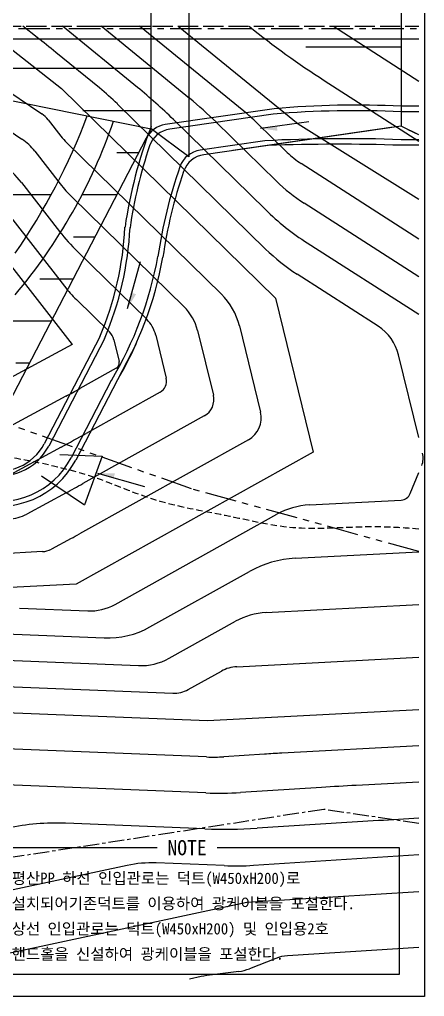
# Model space of a CAD drawing. Extents: x -143 to 185, y -2 to 126.
# Drawn here: x 102.89 to 118.92, y -0.74 to 37.93 of the extents above; entities that cross this region are included whole.
import ezdxf
from ezdxf.enums import TextEntityAlignment as Align

# ---------------------------------------------------------------- set-up
doc = ezdxf.new("R2010")
doc.units = 0
doc.header["$MEASUREMENT"] = 0
for name, pattern in [('CENTER', [2, 1.25, -0.25, 0.25, -0.25]), ('HIDDEN', [0.375, 0.25, -0.125]), ('PASUN', [1, 0.8, -0.2]), ('PHANTOM', [2.5, 1.25, -0.25, 0.25, -0.25, 0.25, -0.25])]:
    doc.linetypes.add(name, pattern=pattern)
for name, color, linetype in [('TT-BASE', 253, 'CONTINUOUS'), ('TX-PAPR', 2, 'CONTINUOUS'), ('TZ-LINE', 7, 'CONTINUOUS'), ('TZ-TEX2', 3, 'CONTINUOUS')]:
    doc.layers.add(name, color=color, linetype=linetype)
doc.styles.get("Standard").update_dxf_attribs({"font": 'GulimChe.ttf'})

msp = doc.modelspace()

# ---------------------------------------------------------------- hatches: boundary and pattern name
at = {"layer": 'TT-BASE', "linetype": 'ByBlock'}
for points in [[(113.104, 33.529), (113.078, 33.713), (112.431, 33.622)], [(107.508, 27.062), (107.33, 27.111), (107.154, 26.482)], [(106.669, 19.965), (106.619, 19.786), (105.99, 19.964)]]:
    msp.add_hatch(color=256, dxfattribs=at).paths.add_polyline_path(points)

# ---------------------------------------------------------------- linework, layer by layer
for p, q in [((108.1, 33.604), (108.1, 65.909)), ((109.6, 65.909), (109.6, 32.496)), ((118, 65.909), (118, 34.038)), ((118, 44.675), (118, 33.715)), ((112.97, 34.4), (108.657, 33.774)), ((112.935, 34.193), (108.842, 33.599)), ((118, 33.715), (110.192, 32.582)), ((117.688, 33.67), (111.337, 32.748)), ((114.347, 33.89), (112.431, 33.622)), ((118.698, 33.363), (118, 33.715)), ((102.1, 22.065), (108.1, 33.604)), ((102.1, 22.065), (108.1, 33.604)), ((109.6, 32.496), (108.1, 33.604)), ((109.6, 32.496), (108.1, 33.604)), ((118.698, 33.363), (118.282, 33.573)), ((102.1, 22.065), (107.914, 33.246)), ((112.604, 33.134), (110.043, 32.763)), ((107.674, 28.345), (107.154, 26.482)), ((106.077, 25.378), (103.875, 21.142)), ((106.258, 25.293), (104.052, 21.05)), ((107.507, 25.094), (105.117, 20.497)), ((106.525, 23.639), (104.939, 20.589)), ((104.493, 20.709), (106.162, 20.643)), ((103.764, 19.876), (105.462, 18.724)), ((107.851, 19.438), (105.99, 19.964))]:
    msp.add_line(p, q, dxfattribs=at)
at = {"layer": 'TT-BASE', "linetype": 'PASUN'}
msp.add_line((63.163, 37.667), (118.698, 37.667), dxfattribs=at)
at = {"layer": 'TT-BASE', "linetype": 'CENTER'}
msp.add_line((82.85, 37.575), (118.698, 37.575), dxfattribs=at)
at = {"layer": 'TT-BASE'}
for p, q in [((96.357, 37.667), (102.989, 33.2)), ((96.357, 37.667), (102.989, 33.2)), ((101.411, 37.667), (104.556, 35.204)), ((101.411, 37.667), (104.556, 35.204)), ((103.586, 37.228), (103.024, 37.667)), ((103.586, 37.228), (103.024, 37.667)), ((107.562, 35.247), (104.589, 37.667)), ((107.562, 35.247), (104.589, 37.667)), ((108.1, 37.658), (105.4, 37.658)), ((109.623, 34.814), (106.119, 37.667)), ((109.623, 34.814), (106.119, 37.667)), ((111.772, 34.31), (107.648, 37.667)), ((111.772, 34.31), (107.648, 37.667)), ((109.178, 37.667), (113.921, 33.806)), ((109.178, 37.667), (113.921, 33.806)), ((115.322, 37.667), (118.698, 35.5)), ((115.322, 37.667), (118.698, 35.5)), ((102.45, 37.175), (118.698, 37.175)), ((118, 36.836), (114.22, 36.836)), ((100.351, 36.507), (103.773, 34.202)), ((100.351, 36.507), (103.773, 34.202)), ((106.059, 35.226), (104.332, 36.632)), ((106.059, 35.226), (104.332, 36.632)), ((108.1, 35.992), (102.1, 35.992)), ((104.556, 35.204), (113.03, 26.903)), ((104.556, 35.204), (113.03, 26.903)), ((114.957, 35.521), (118.698, 33.12)), ((114.957, 35.521), (118.698, 33.12)), ((102.1, 34.825), (108.1, 33.604)), ((112.634, 28.846), (106.77, 34.59)), ((112.634, 28.846), (106.77, 34.59)), ((118.698, 34.5), (118, 34.5)), ((108.1, 34.325), (105.4, 34.325)), ((118.698, 34.28), (118, 34.28)), ((104.027, 33.965), (104.532, 33.316)), ((104.027, 33.965), (104.532, 33.316)), ((112.624, 30.411), (108.984, 33.977)), ((112.624, 30.411), (108.984, 33.977)), ((113.056, 31.543), (110.683, 33.867)), ((113.056, 31.543), (110.683, 33.867)), ((113.488, 32.674), (112.302, 33.836)), ((113.488, 32.674), (112.302, 33.836)), ((113.921, 33.806), (118.698, 30.829)), ((113.921, 33.806), (118.698, 30.829)), ((104.766, 33.054), (110.882, 27.063)), ((104.766, 33.054), (110.882, 27.063)), ((118.698, 33.178), (118, 33.178)), ((118.698, 32.958), (118, 32.958)), ((103.498, 32.725), (104.507, 31.428)), ((103.498, 32.725), (104.507, 31.428)), ((107.608, 32.658), (106.746, 32.658)), ((118.698, 29.244), (114.042, 32.233)), ((118.698, 29.244), (114.042, 32.233)), ((102.968, 31.486), (104.482, 29.541)), ((102.968, 31.486), (104.482, 29.541)), ((104.143, 30.992), (102.1, 30.992)), ((106.742, 30.992), (105.364, 30.992)), ((104.975, 30.904), (109.405, 26.565)), ((104.975, 30.904), (109.405, 26.565)), ((118.698, 27.749), (114.163, 30.66)), ((118.698, 27.749), (114.163, 30.66)), ((102.439, 30.247), (104.672, 27.378)), ((102.439, 30.247), (104.672, 27.378)), ((101.369, 29.702), (104.974, 25.07)), ((101.369, 29.702), (104.974, 25.07)), ((105.875, 29.325), (105.026, 29.325)), ((118.698, 26.254), (114.285, 29.087)), ((118.698, 26.254), (114.285, 29.087)), ((105.184, 28.754), (107.928, 26.067)), ((105.184, 28.754), (107.928, 26.067)), ((117.087, 25.794), (113.885, 27.849)), ((117.087, 25.794), (113.885, 27.849)), ((105.008, 27.658), (103.7, 27.658)), ((105.144, 26.848), (106.451, 25.568)), ((105.144, 26.848), (106.451, 25.568)), ((113.03, 26.903), (114.518, 20.813)), ((113.03, 26.903), (114.518, 20.813)), ((104.142, 25.992), (102.1, 25.992)), ((109.942, 25.622), (110.567, 23.064)), ((109.942, 25.622), (110.567, 23.064)), ((111.598, 25.806), (112.431, 22.395)), ((111.598, 25.806), (112.431, 22.395)), ((106.63, 25.254), (106.838, 24.401)), ((106.63, 25.254), (106.838, 24.401)), ((108.286, 25.438), (108.702, 23.733)), ((108.286, 25.438), (108.702, 23.733)), ((104.974, 25.07), (99.42, 22.07)), ((104.974, 25.07), (99.42, 22.07)), ((118.698, 21.384), (117.898, 24.656)), ((118.698, 21.384), (117.898, 24.656)), ((103.275, 24.325), (102.746, 24.325)), ((106.718, 24.127), (105.287, 23.33)), ((106.718, 24.127), (105.287, 23.33)), ((104.721, 23.02), (101.127, 21.078)), ((104.721, 23.02), (101.127, 21.078)), ((108.463, 23.184), (105.532, 21.552)), ((108.463, 23.184), (105.532, 21.552)), ((110.208, 22.241), (105.398, 19.562)), ((110.208, 22.241), (105.398, 19.562)), ((111.952, 21.298), (105.264, 17.573)), ((111.952, 21.298), (105.264, 17.573)), ((104.536, 21.005), (102.204, 19.745)), ((104.536, 21.005), (102.204, 19.745)), ((114.518, 20.813), (105.13, 15.583)), ((114.518, 20.813), (105.13, 15.583)), ((106.162, 20.643), (105.462, 18.724)), ((118.357, 19.166), (118.698, 19.997)), ((118.357, 19.166), (118.698, 19.997)), ((104.734, 19.198), (103.179, 18.358)), ((104.734, 19.198), (103.179, 18.358)), ((114.367, 18.72), (118.002, 18.914)), ((114.367, 18.72), (118.002, 18.914)), ((106.675, 14.781), (113.08, 18.349)), ((106.675, 14.781), (113.08, 18.349)), ((104.932, 17.39), (104.154, 16.97)), ((104.932, 17.39), (104.154, 16.97)), ((103.799, 16.87), (87.711, 16.023)), ((103.799, 16.87), (87.711, 16.023)), ((113.809, 16.606), (118.698, 16.867)), ((113.809, 16.606), (118.698, 16.867)), ((108.055, 13.888), (111.998, 16.084)), ((108.055, 13.888), (111.998, 16.084)), ((105.13, 15.583), (83.777, 14.459)), ((105.13, 15.583), (83.777, 14.459)), ((112.649, 14.46), (118.698, 14.783)), ((112.649, 14.46), (118.698, 14.783)), ((102.895, 14.632), (105.592, 14.523)), ((102.895, 14.632), (105.592, 14.523)), ((108.813, 12.648), (111.442, 14.112)), ((108.813, 12.648), (111.442, 14.112)), ((100.66, 13.68), (106.243, 13.456)), ((100.66, 13.68), (106.243, 13.456)), ((97.973, 12.747), (107.605, 12.36)), ((97.973, 12.747), (107.605, 12.36)), ((111.489, 12.314), (118.698, 12.699)), ((111.489, 12.314), (118.698, 12.699)), ((109.571, 11.408), (110.886, 12.14)), ((109.571, 11.408), (110.886, 12.14)), ((94.52, 11.845), (108.968, 11.264)), ((94.52, 11.845), (108.968, 11.264)), ((110.33, 10.168), (91.066, 10.942)), ((110.33, 10.168), (91.066, 10.942)), ((118.698, 10.614), (110.33, 10.168)), ((118.698, 10.614), (110.33, 10.168)), ((110.298, 8.744), (95.951, 9.32)), ((110.298, 8.744), (95.951, 9.32)), ((118.698, 9.182), (113.273, 8.892)), ((118.698, 9.182), (113.273, 8.892)), ((112.586, 8.852), (110.984, 8.752)), ((112.586, 8.852), (110.984, 8.752)), ((118.698, 7.749), (116.215, 7.617)), ((118.698, 7.749), (116.215, 7.617)), ((110.266, 7.319), (100.837, 7.698)), ((110.266, 7.319), (100.837, 7.698)), ((114.842, 7.537), (111.639, 7.335)), ((114.842, 7.537), (111.639, 7.335)), ((117.098, 6.221), (112.294, 5.919)), ((117.098, 6.221), (112.294, 5.919)), ((110.233, 5.895), (104.714, 6.117)), ((110.233, 5.895), (104.714, 6.117)), ((118.698, 4.864), (112.153, 4.452)), ((118.698, 4.864), (112.153, 4.452)), ((107.157, 4.45), (89.365, 0.658)), ((107.157, 4.45), (89.365, 0.658)), ((110.998, 4.439), (108.301, 4.547)), ((110.998, 4.439), (108.301, 4.547)), ((118.698, 3.407), (111.887, 2.978)), ((118.698, 3.407), (111.887, 2.978)), ((111.887, 2.978), (97.687, -0.049)), ((111.887, 2.978), (97.687, -0.049)), ((118.698, 1.198), (113.494, 0.87)), ((118.698, 1.198), (113.494, 0.87)), ((113.038, 0.769), (112.002, 0.36)), ((113.038, 0.769), (112.002, 0.36)), ((110.082, 0.048), (109.628, -0.049)), ((110.082, 0.048), (109.628, -0.049)), ((111.569, 0.25), (110.525, 0.122)), ((111.569, 0.25), (110.525, 0.122))]:
    msp.add_line(p, q, dxfattribs=at)
at = {"layer": 'TT-BASE', "linetype": 'PHANTOM'}
for p, q in [((109.702, 19.356), (100.493, 22.608)), ((109.702, 19.356), (100.493, 22.608)), ((109.702, 19.356), (100.493, 22.608)), ((118.698, 16.876), (109.702, 19.356)), ((118.698, 16.876), (109.702, 19.356)), ((118.698, 16.876), (109.702, 19.356))]:
    msp.add_line(p, q, dxfattribs=at)
at = {"layer": 'TT-BASE', "linetype": 'CENTER', "ltscale": 0.5}
for p, q in [((114.94, 6.667), (97.511, 3.98)), ((118.698, 6.108), (114.94, 6.667))]:
    msp.add_line(p, q, dxfattribs=at)
at = {"layer": 'TT-BASE'}
for centre, radius, start, end in [((133.263, 64.037), 33.886, 231.0948, 237.3002), ((133.263, 64.037), 33.886, 231.0948, 237.3002), ((72.28, -2.738), 50.767, 50.8504, 51.9278), ((72.28, -2.738), 50.767, 50.8504, 51.9278), ((99.497, 27.165), 10.394, 45.5919, 50.8504), ((99.497, 27.165), 10.394, 45.5919, 50.8504), ((94.437, 19.126), 20.788, 45.5919, 50.8504), ((94.437, 19.126), 20.788, 45.5919, 50.8504), ((99.838, 22.795), 15.499, 45.5919, 50.8504), ((99.838, 22.795), 15.499, 45.5919, 50.8504), ((116.194, -1.256), 35.802, 87.1083, 95.166), ((81.989, 43.04), 25.218, 325.307, 339.2795), ((103.157, 33.287), 1.103, 37.8915, 56.0361), ((103.157, 33.287), 1.103, 37.8915, 56.0361), ((106.879, 28.3), 7.749, 45.5919, 50.8504), ((106.879, 28.3), 7.749, 45.5919, 50.8504), ((116.14, -5.009), 39.333, 87.2892, 94.6738), ((86.093, 40.995), 21.713, 320.0046, 340.9449), ((125.531, 27.05), 18.654, 159.1373, 171.7773), ((108.801, 32.784), 1, 98.2566, 152.5274), ((106.596, 34.923), 2.616, 217.8915, 225.5919), ((106.596, 34.923), 2.616, 217.8915, 225.5919), ((108.986, 32.609), 1, 98.2566, 161.4272), ((101.757, 31.371), 2.205, 37.8915, 56.0361), ((101.757, 31.371), 2.205, 37.8915, 56.0361), ((125.531, 27.05), 18.454, 161.4272, 171.7773), ((115.8, -28.278), 61.495, 87.95008, 92.97944), ((115.463, -50.54), 83.536, 88.2595, 91.86797), ((110.187, 31.773), 1, 98.2566, 160.6352), ((110.336, 31.593), 1, 98.2566, 161.0274), ((115.917, 35.154), 3.471, 225.5919, 237.3002), ((115.917, 35.154), 3.471, 225.5919, 237.3002), ((100.358, 29.454), 3.308, 37.8915, 56.0361), ((100.358, 29.454), 3.308, 37.8915, 56.0361), ((127.031, 25.853), 18.854, 160.6352, 171.7773), ((127.031, 25.853), 18.654, 161.0274, 171.7773), ((108.637, 34.642), 5.233, 217.8915, 225.5919), ((108.637, 34.642), 5.233, 217.8915, 225.5919), ((117.914, 36.502), 6.942, 225.5919, 237.3002), ((117.914, 36.502), 6.942, 225.5919, 237.3002), ((119.91, 37.85), 10.412, 225.5919, 237.3002), ((119.91, 37.85), 10.412, 225.5919, 237.3002), ((110.677, 34.361), 7.849, 217.8915, 225.5919), ((110.677, 34.361), 7.849, 217.8915, 225.5919), ((94.329, 30.346), 12.755, 337.0757, 357.1764), ((94.329, 30.346), 12.955, 337.0757, 357.1764), ((118.122, 34.449), 7.843, 225.5919, 237.3002), ((118.122, 34.449), 7.843, 225.5919, 237.3002), ((93.878, 31.194), 14.732, 329.1689, 349.6867), ((93.878, 31.194), 14.932, 329.1689, 349.6867), ((108.845, 30.625), 5.288, 217.8915, 225.5919), ((108.845, 30.625), 5.288, 217.8915, 225.5919), ((109.037, 25.18), 2.636, 13.7293, 45.5919), ((109.037, 25.18), 2.636, 13.7293, 45.5919), ((108.021, 25.153), 1.977, 13.7293, 45.5919), ((108.021, 25.153), 1.977, 13.7293, 45.5919), ((107.005, 25.125), 1.318, 13.7293, 45.5919), ((107.005, 25.125), 1.318, 13.7293, 45.5919), ((105.99, 25.098), 0.659, 13.7293, 45.5919), ((105.99, 25.098), 0.659, 13.7293, 45.5919), ((116.07, 24.21), 1.882, 13.7293, 57.3002), ((116.07, 24.21), 1.882, 13.7293, 57.3002), ((106.598, 24.343), 0.247, 299.1185, 13.7293), ((106.598, 24.343), 0.247, 299.1185, 13.7293), ((108.223, 23.615), 0.494, 299.1185, 13.7293), ((108.223, 23.615), 0.494, 299.1185, 13.7293), ((80.951, 67.019), 50.01, 298.3798, 299.1185), ((80.951, 67.019), 50.01, 298.3798, 299.1185), ((109.847, 22.888), 0.741, 299.1185, 13.7293), ((109.847, 22.888), 0.741, 299.1185, 13.7293), ((111.472, 22.161), 0.987, 299.1185, 13.7293), ((111.472, 22.161), 0.987, 299.1185, 13.7293), ((62.652, 98.535), 88.12, 298.37979, 299.11852), ((62.652, 98.535), 88.12, 298.37979, 299.11852), ((118.081, 20.577), 0.791, 337.6981, 13.7293), ((118.081, 20.577), 0.791, 337.6981, 13.7293), ((76.811, 70.884), 58.747, 298.37979, 299.11852), ((76.811, 70.884), 58.747, 298.37979, 299.11852), ((117.981, 19.32), 0.407, 273.0537, 337.6981), ((117.981, 19.32), 0.407, 273.0537, 337.6981), ((114.526, 15.753), 2.971, 93.0537, 119.1185), ((114.526, 15.753), 2.971, 93.0537, 119.1185), ((102.379, 19.838), 1.683, 273.014, 298.3798), ((102.379, 19.838), 1.683, 273.014, 298.3798), ((90.97, 43.233), 29.373, 298.3798, 299.1185), ((90.97, 43.233), 29.373, 298.3798, 299.1185), ((103.754, 17.711), 0.841, 273.014, 298.3798), ((103.754, 17.711), 0.841, 273.014, 298.3798), ((114.031, 12.434), 4.179, 93.0537, 119.1185), ((114.031, 12.434), 4.179, 93.0537, 119.1185), ((105.674, 16.578), 2.056, 267.6985, 299.1185), ((105.674, 16.578), 2.056, 267.6985, 299.1185), ((112.798, 11.678), 2.786, 93.0537, 119.1185), ((112.798, 11.678), 2.786, 93.0537, 119.1185), ((106.381, 16.892), 3.439, 267.6985, 299.1185), ((106.381, 16.892), 3.439, 267.6985, 299.1185), ((107.698, 14.65), 2.292, 267.6985, 299.1185), ((107.698, 14.65), 2.292, 267.6985, 299.1185), ((111.564, 10.923), 1.393, 93.0537, 119.1185), ((111.564, 10.923), 1.393, 93.0537, 119.1185), ((109.014, 12.409), 1.146, 267.6985, 299.1185), ((109.014, 12.409), 1.146, 267.6985, 299.1185), ((110.565, 15.404), 6.666, 267.6985, 273.6047), ((110.565, 15.404), 6.666, 267.6985, 273.6047), ((117.083, -62.532), 71.526, 93.05375, 93.60465), ((117.083, -62.532), 71.526, 93.05375, 93.60465), ((123.836, -135.232), 143.052, 93.05375, 93.60465), ((123.836, -135.232), 143.052, 93.05375, 93.60465), ((110.801, 20.64), 13.332, 267.6985, 273.6047), ((110.801, 20.64), 13.332, 267.6985, 273.6047), ((130.589, -207.933), 214.578, 93.17681, 93.60465), ((130.589, -207.933), 214.578, 93.17681, 93.60465), ((104.345, -3.076), 9.2, 87.6985, 102.0316), ((104.345, -3.076), 9.2, 87.6985, 102.0316), ((111.036, 25.877), 19.998, 267.6985, 273.6047), ((111.036, 25.877), 19.998, 267.6985, 273.6047), ((108.116, -0.049), 4.6, 87.6985, 102.0316), ((108.116, -0.049), 4.6, 87.6985, 102.0316), ((111.448, 15.642), 11.212, 267.6985, 273.6047), ((111.448, 15.642), 11.212, 267.6985, 273.6047), ((113.588, -0.625), 1.498, 93.6047, 111.5326), ((113.588, -0.625), 1.498, 93.6047, 111.5326), ((111.144, -4.937), 5.097, 96.9711, 102.0316), ((111.144, -4.937), 5.097, 96.9711, 102.0316), ((111.355, 2), 1.763, 276.9711, 291.5326), ((111.355, 2), 1.763, 276.9711, 291.5326)]:
    msp.add_arc(centre, radius, start, end, dxfattribs=at)
at = {"layer": 'TT-BASE', "linetype": 'ByBlock'}
for radius in [2.2, 2, 3.4, 3.2]:
    msp.add_arc((102.1, 22.065), radius, 253.617, 332.5274, dxfattribs=at)
at = {"layer": 'TT-BASE', "linetype": 'HIDDEN'}
msp.add_open_spline([(118.698, 17.761), (117.981, 17.825), (116.377, 17.901), (113.795, 17.652), (111.067, 18.336), (108.313, 18.77), (105.85, 19.903), (103.278, 20.485), (100.157, 20.997), (96.114, 22.76), (92.474, 26.014), (87.615, 27.06), (84.543, 30.226), (80.198, 30.485), (77.059, 30.839), (75.264, 30.436), (74.786, 30.331)], degree=3, knots=[12.517612, 12.517612, 12.517612, 12.517612, 14.676846, 17.32983, 20.226357, 23.038996, 25.664875, 28.291633, 30.927151, 35.136962, 41.338498, 45.211598, 49.649644, 53.794368, 57.739867, 59.177636, 59.177636, 59.177636, 59.177636], dxfattribs=at)
at = {"layer": 'TX-PAPR'}
msp.add_lwpolyline([(-0.479, 76.661), (118.921, 76.661), (118.921, -0.739), (-0.479, -0.739)], close=True, dxfattribs=at)
at = {"layer": 'TZ-LINE', "ltscale": 2, "elevation": 0.232}
msp.add_lwpolyline([(108.337, 5.15), (101.12, 5.15), (101.12, 0.145), (117.93, 0.145), (117.93, 5.15), (110.713, 5.15)], dxfattribs=at)

# ---------------------------------------------------------------- texts
at = {"layer": 'TZ-TEX2'}
msp.add_text('NOTE', height=0.6, dxfattribs=at).set_placement((109.525, 5.15, 0.232), align=Align.MIDDLE)
for s, p in [('1. 평산PP 하선 인입관로는 덕트(W450xH200)로 ', (101.709, 3.942, 0.232)), ('   설치되어기존덕트를 이용하여 광케이블을 포설한다.', (101.709, 2.942, 0.232)), ('2. 상선 인입관로는 덕트(W450xH200) 및 인입용2호', (101.709, 1.942, 0.232)), ('   핸드홀을 신설하여 광케이블을 포설한다.', (101.709, 0.942, 0.232))]:
    msp.add_text(s, height=0.45, dxfattribs=at).set_placement(p, align=Align.MIDDLE_LEFT)

doc.saveas('drawing.dxf')
